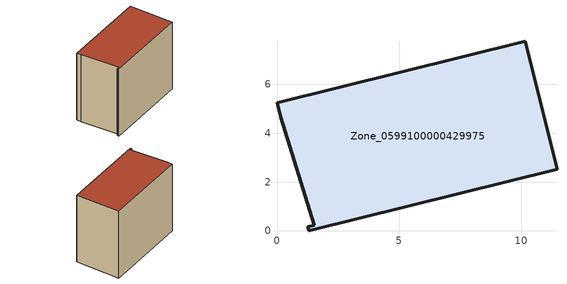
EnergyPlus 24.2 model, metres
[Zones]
Zone_0599100000429975
 floor ground (C_G): 1.26,0.17 1.53,0.24 0.15,4.65 0,5.25 10.16,7.78 11.47,2.54 1.31,0 z0
 wall outside (C_F): 0.15,4.65 1.53,0.24 1.26,0.17 1.31,0 11.47,2.54 10.16,7.78 0,5.25 0.15,4.65 z0:8.83
 roof outside (C_R): 1.53,0.24 1.26,0.17 1.31,0 11.47,2.54 10.16,7.78 0,5.25 0.15,4.65 z8.83
[BUILDING]
Pand.0599100000429975: North Axis=0; Terrain=City; Loads Convergence Tolerance Value=0.04; Temperature Convergence Tolerance Value=0.4; Solar Distribution=FullExterior; Maximum Number of Warmup Days=25; Minimum Number of Warmup Days=1
[Site:Location]
Rotterdam.The.Hague.AP_ZH_NLD Design_Conditions: Latitude=51.96; Longitude=4.45; Time Zone=1; Elevation=-4.5
[SITE:GROUNDTEMPERATURE:BUILDINGSURFACE]
18, 18, 18, 18, 18, 18, 18, 18, 18, 18, 18, 18
[MATERIAL] Thermal Absorptance=0.9; Solar Absorptance=0.7; Visible Absorptance=0.7
Name | Roughness | Thickness | Conductivity | Density | Specific Heat
G.TI.2006-2014 | MediumSmooth | 0.15 | 0.06 | 540 | 1210
F.TI.2006-2014 | Rough | 0.3 | 0.12 | 1920 | 840
R.TI.2006-2014 | MediumRough | 0.2 | 0.08 | 1500 | 1000
[CONSTRUCTION]
C_G: G.TI.2006-2014
C_F: F.TI.2006-2014
C_R: R.TI.2006-2014
[ZONE]
Zone_0599100000429975: Type=1; Multiplier=1; Ceiling Height=Autocalculate; Volume=Autocalculate; Floor Area=autocalculate; Part of Total Floor Area=Yes
[ZONEINFILTRATION:DESIGNFLOWRATE]
Infil_Zone_0599100000429975: Zone or ZoneList or Space or SpaceList=Zone_0599100000429975; Schedule=AlwaysOn; Design Flow Rate Calculation Method=Flow/Area; Flow Rate per Floor Area=0.0015; Constant Term Coefficient=1; Temperature Term Coefficient=0; Velocity Term Coefficient=0; Velocity Squared Term Coefficient=0
[HVACTEMPLATE:ZONE:IDEALLOADSAIRSYSTEM]
Zone_0599100000429975: Maximum Heating Supply Air Temperature=50; Minimum Cooling Supply Air Temperature=13; Maximum Heating Supply Air Humidity Ratio=0.0156; Minimum Cooling Supply Air Humidity Ratio=0.0077; Heating Limit=NoLimit; Cooling Limit=NoLimit; Dehumidification Control Type=ConstantSensibleHeatRatio; Cooling Sensible Heat Ratio=0.7; Dehumidification Setpoint=60; Humidification Control Type=None; Humidification Setpoint=30; Outdoor Air Method=None; Outdoor Air Flow Rate per Person=0.00944; Outdoor Air Flow Rate per Zone Floor Area=0; Outdoor Air Flow Rate per Zone=0; Demand Controlled Ventilation Type=None; Outdoor Air Economizer Type=NoEconomizer; Heat Recovery Type=None; Sensible Heat Recovery Effectiveness=0.7; Latent Heat Recovery Effectiveness=0.65
[ZONECONTROL:THERMOSTAT]
ThermostatControl_Zone_0599100000429975: Zone or ZoneList=Zone_0599100000429975; Control Type Schedule=DualSetpointControlType; Control 1=Thermostat_Zone_0599100000429975; Temperature Difference Between Cutout And Setpoint=0
[THERMOSTATSETPOINT:DUALSETPOINT]
Thermostat_Zone_0599100000429975: Heating Setpoint Temperature Schedule=HeatingSetpoint_Zone_0599100000429975; Cooling Setpoint Temperature Schedule=CoolingSetpoint_Zone_0599100000429975
[SCHEDULE:COMPACT]
HeatingSetpoint_Zone_0599100000429975: Through: 12/31, For: AllDays, Until: 24:00, 21
CoolingSetpoint_Zone_0599100000429975: Through: 12/31, For: AllDays, Until: 24:00, 24
DualSetpointControlType: Through: 12/31, For: AllDays, Until: 24:00, 4
AlwaysOn: Through: 12/31, For: AllDays, Until: 24:00, 1
